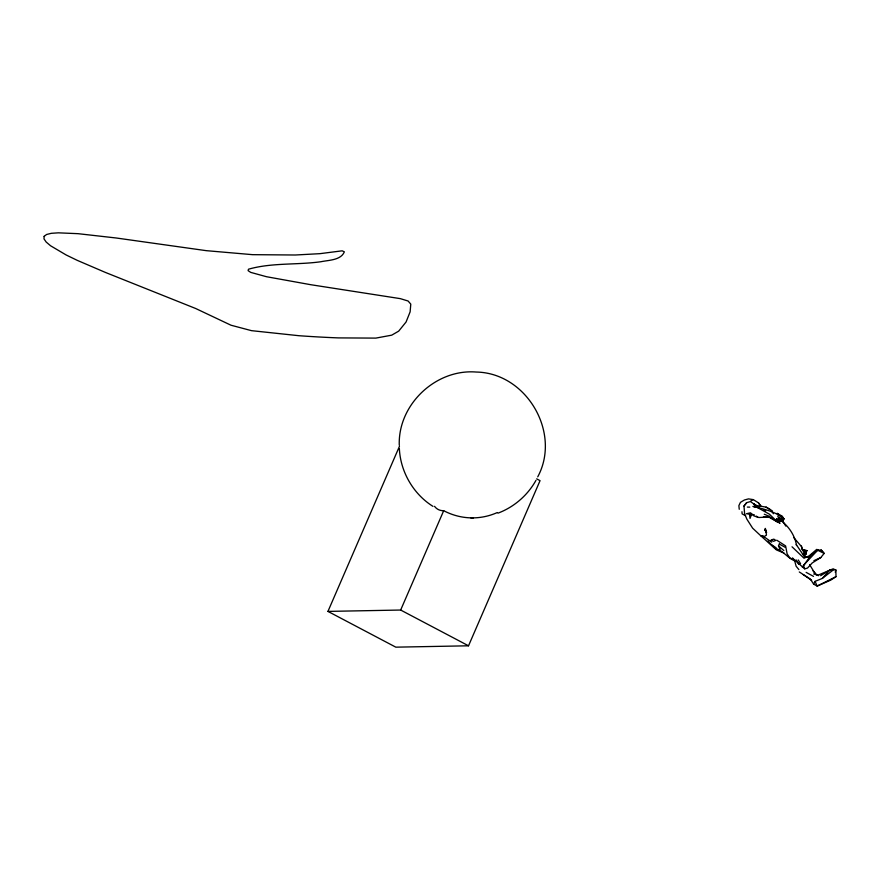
<?xml version="1.0" encoding="UTF-8"?>
<svg xmlns="http://www.w3.org/2000/svg" width="880" height="880" viewBox="0 0 880 880"><rect width="100%" height="100%" fill="white"/><g stroke="black" fill="none" stroke-linecap="round" stroke-linejoin="round"><path stroke-width="1.32" d="M399.267 445.225C397.892 404.525 435.864 368.665 476.355 372.053C526.493 372.933 561.517 432.751 537.735 476.85M756.91 506.154L750.464 501.556L746.647 502.678L743.985 506.033L744.601 513.711L746.834 519.101L752.631 528.176L760.804 535.799L776.424 549.912L783.97 553.069M835.274 572.308L835.846 569.965L832.898 568.909L817.817 575.245L813.692 573.947M805.805 552.706L807.015 550.605L802.186 549.472L805.805 552.706L805.893 554.389L803.33 554.62M780.076 549.417L778.503 545.908L779.35 543.708M536.657 478.863L540.056 480.656L468.523 645.799L395.813 647.163L327.954 611.402L399.476 446.259M327.954 611.402L400.664 610.038L443.696 510.697A72.985 66.352 88.9 0 0 497.244 512.578M802.395 567.347L810.832 555.39L817.652 550.231L821.161 550.011L824.164 553.432L820.765 557.568L812.229 562.936L807.51 568.073L804.705 568.843L792.429 558.063M813.604 584.078L815.089 581.372L822.316 578.424L833.833 569.503L835.846 569.965L836 576.664L830.753 580.118L817.146 586.08L813.604 584.078L810.381 579.106L799.293 571.967M778.393 515.416L777.183 513.403L784.058 518.804L783.442 519.871L778.756 518.771L781.682 521.367L777.139 520.003L779.801 523.182L769.494 516.934L758.989 517.506M535.975 480.359C527.659 495.308 513.986 507.155 497.959 513.161M743.985 506.033L746.647 502.678M822.316 578.424L829.642 570.185L833.833 569.503M821.161 550.011L824.164 553.432L817.652 550.231L803.407 565.4L804.705 568.843M818.389 549.725L816.596 549.494L809.182 555.819L804.034 558.228L792.033 546.799M766.227 535.238L764.181 536.569L760.804 535.799M820.633 575.707L829.642 570.185M770.594 540.716L773.311 539.176L774.939 539.561M750.926 500.808L753.291 499.62L758.483 502.843L760.892 506.132M836 576.664L817.146 586.08L815.089 581.372M813.89 560.67L820.765 557.568M805.101 551.441L807.015 550.605M775.643 540.452L773.509 541.31L771.155 540.111M473.451 517.869L470.767 517.858M747.362 507.078L749.793 507.133M754.259 514.734L746.383 513.744L750.508 512.798L753.775 515.812L758.384 517.495L756.327 516.12M763.411 516.846L769.461 517.429L777.843 522.258L776.578 518.694L781.682 521.367L777.777 516.571L783.486 519.882L782.529 516.362L777.183 513.403L778.965 515.251M808.093 557.315L804.595 556.952L796.191 544.5M753.291 499.62L748.517 498.883L744.348 500.016L740.454 502.359L738.881 505.648L739.255 509.289M755.557 505.395L766.106 507.122L770.066 509.476M756.052 507.243L752.939 506.385C763.675 508.981 775.368 511.555 784.058 518.804M802.186 549.472L806.3 550.814L803.803 554.301L805.64 552.508L805.893 554.389M764.28 514.239L769.681 516.461M818.675 575.707L816.959 574.992L813.032 570.856M775.555 548.493C783.431 550.506 787.479 558.371 795.168 560.934M795.454 560.56L789.822 557.931L787.116 553.861L785.62 545.919L776.743 540.188M781.473 518.914L783.442 519.871L781.66 518.485M756.91 507.276L769.285 514.096L777.843 522.258M762.311 535.579L771.694 542.157M400.664 610.038L468.523 645.799M745.602 515.779L742.126 513.887L741.972 511.709M806.135 572.374L813.516 576.378M779.68 544.302L785.29 547.36M759.231 507.364L753.797 503.811L755.447 506.011M766.106 507.122L772.321 510.84M763.631 509.575L765.71 510.818M771.826 544.951L776.204 547.844M432.993 506.385C413.314 494.054 400.477 471.823 399.355 448.668M803.22 574.607L811.624 580.316M816.596 549.494L817.652 550.231M778.503 545.908L783.849 550.561M782.672 521.939C789.745 527.835 795.08 536.349 796.543 545.49M793.672 537.504L801.273 546.348L805.244 555.984M760.87 506.396L758.483 502.843M767.844 541.079L774.268 547.624M798.875 569.58L796.125 566.236L794.893 561.616L792.858 558.305M772.277 512.16L773.476 513.722M782.287 520.399L785.796 526.097M776.578 518.694L779.801 523.182M766.645 532.488L764.588 529.441L766.282 532.07L765.303 528.396L766.469 534.666M798.237 559.944L800.569 563.662M809.655 564.641L814.979 573.452M796.323 560.01L798.776 564.289M801.471 546.029L801.944 548.328M443.696 510.697A72.985 27.181 -62.2 0 1 434.544 506.33M44.143 236.346L44 238.865L46.145 242.011L50.556 245.762L66.143 254.969L77.286 260.37L105.424 272.437L195.635 308.484L231.022 325.226L251.504 330.66L298.925 335.709A1159.4 1106.347 8.2 0 0 338.393 337.898L375.848 338.107L391.699 335.17L398.673 331.155L406.065 322.014L410.124 311.85L410.784 304.117L408.1 301.015L400.323 298.639L310.728 284.702L266.453 276.705L250.723 272.382L248.127 270.666L248.468 269.214C271.81 262.537 296.846 265.089 320.815 261.745C328.548 260.095 340.868 260.403 344.355 251.845L342.177 250.822L319.913 253.671L295.306 255.002L252.615 254.672L206.217 250.657L116.237 237.996L78.001 233.673L58.355 232.837L51.337 233.31L46.585 234.487L44.143 236.346M751.443 514.723L750.046 518.386L749.518 514.415L751.443 514.723"/></g></svg>
